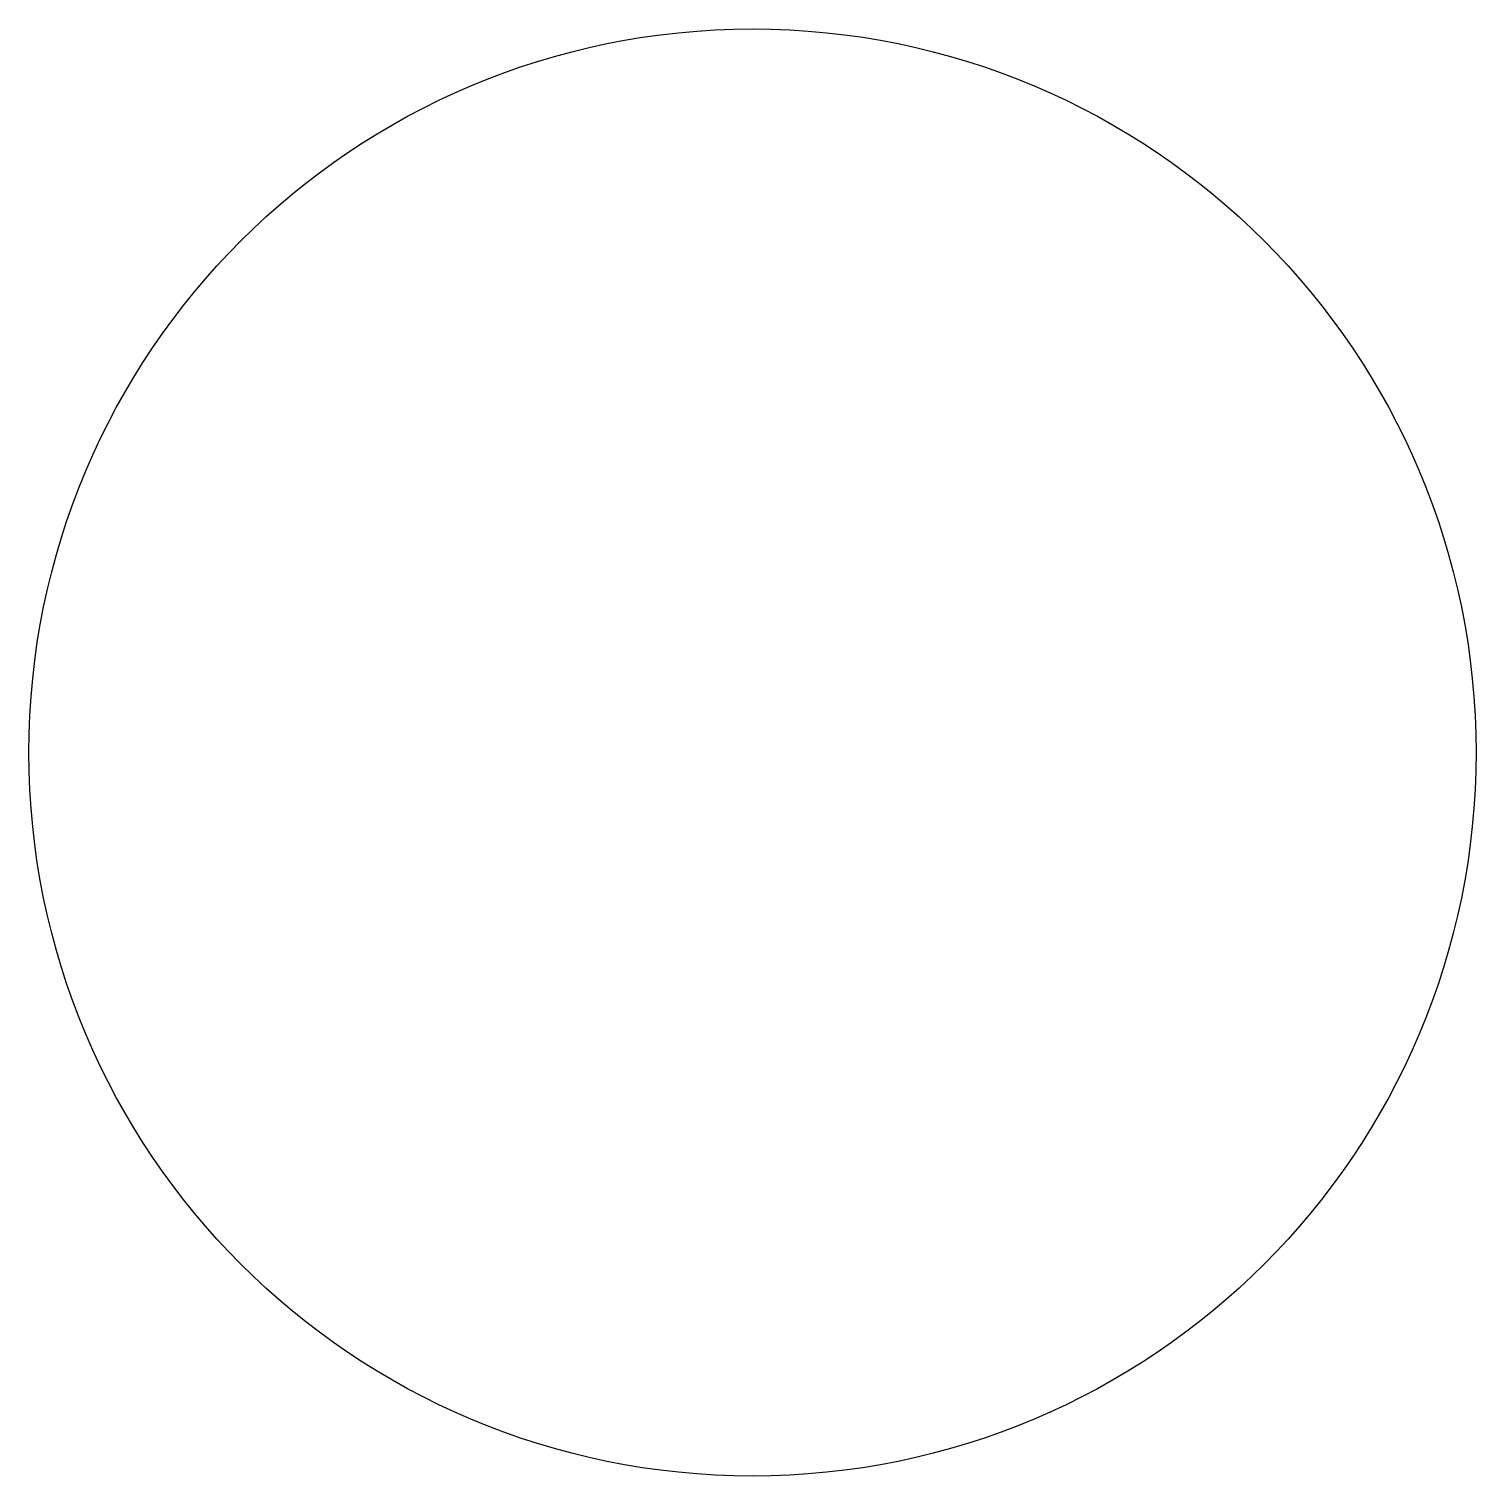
# Model space of a CAD drawing. Header units: millimetres. Extents: x -0.35 to 0.35, y -0.35 to 0.35.
import ezdxf

# ---------------------------------------------------------------- set-up
doc = ezdxf.new("R2010")
doc.units = ezdxf.units.MM

msp = doc.modelspace()

# ---------------------------------------------------------------- linework, layer by layer
at = {"color": 0, "linetype": 'Continuous', "lineweight": -2}
msp.add_circle((0, 0), 0.35, dxfattribs=at)

doc.saveas('drawing.dxf')
